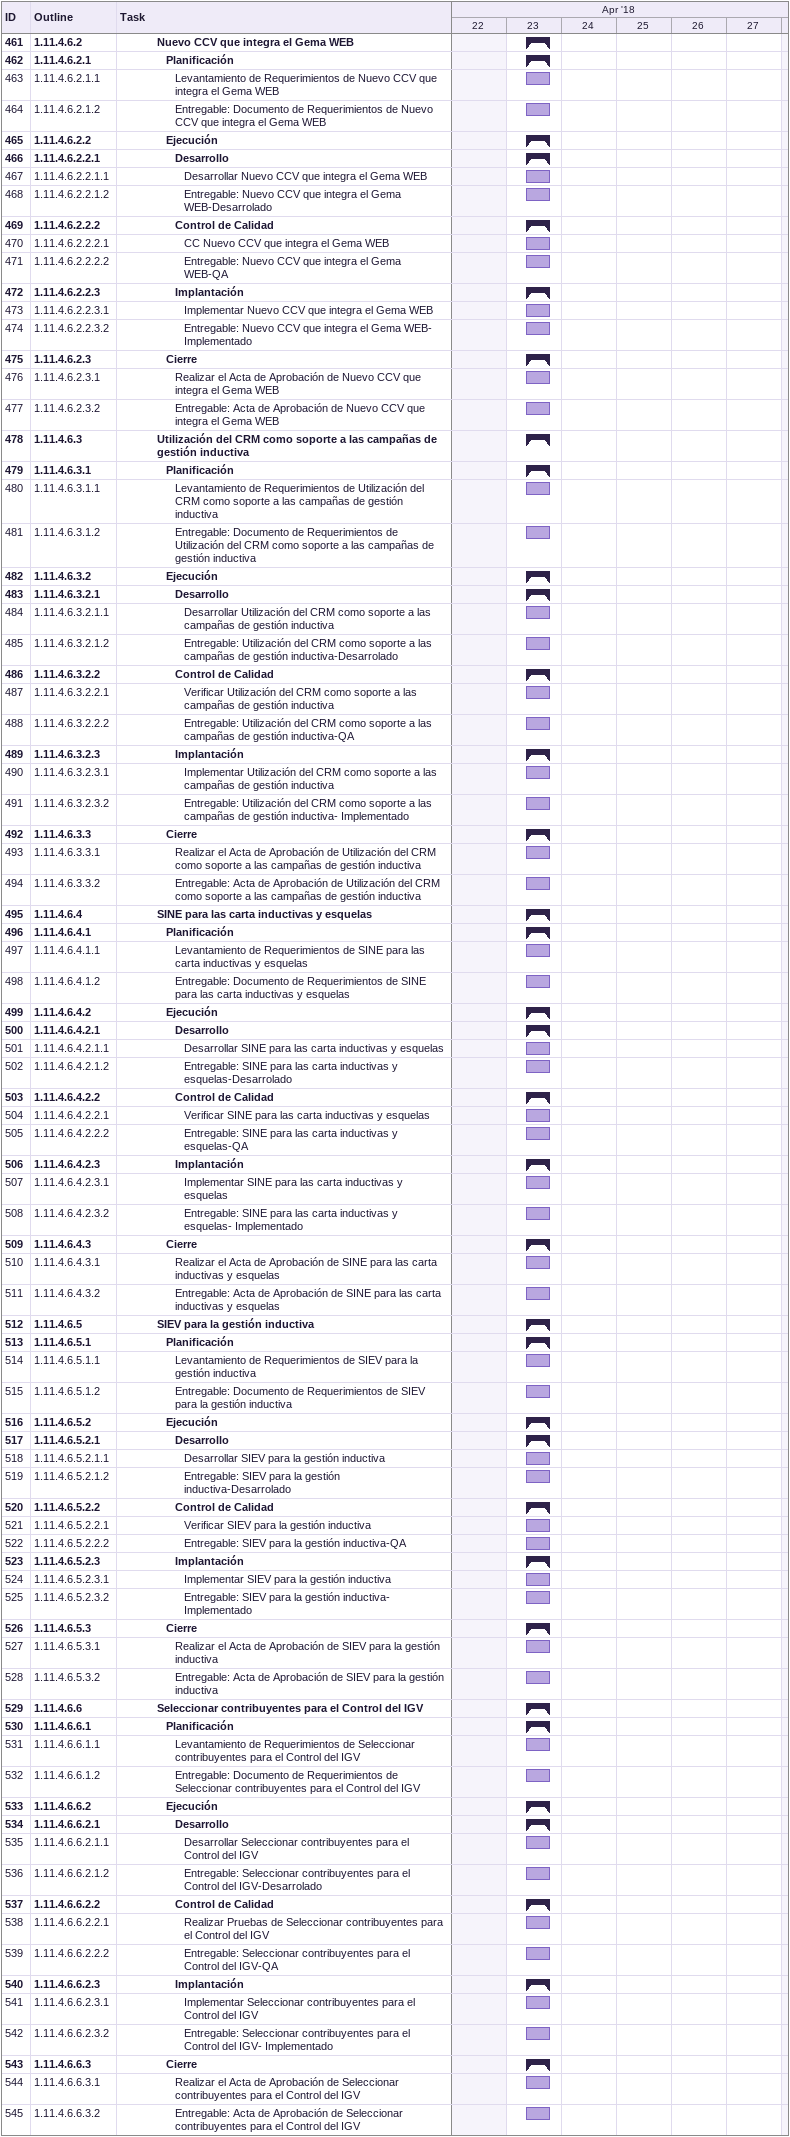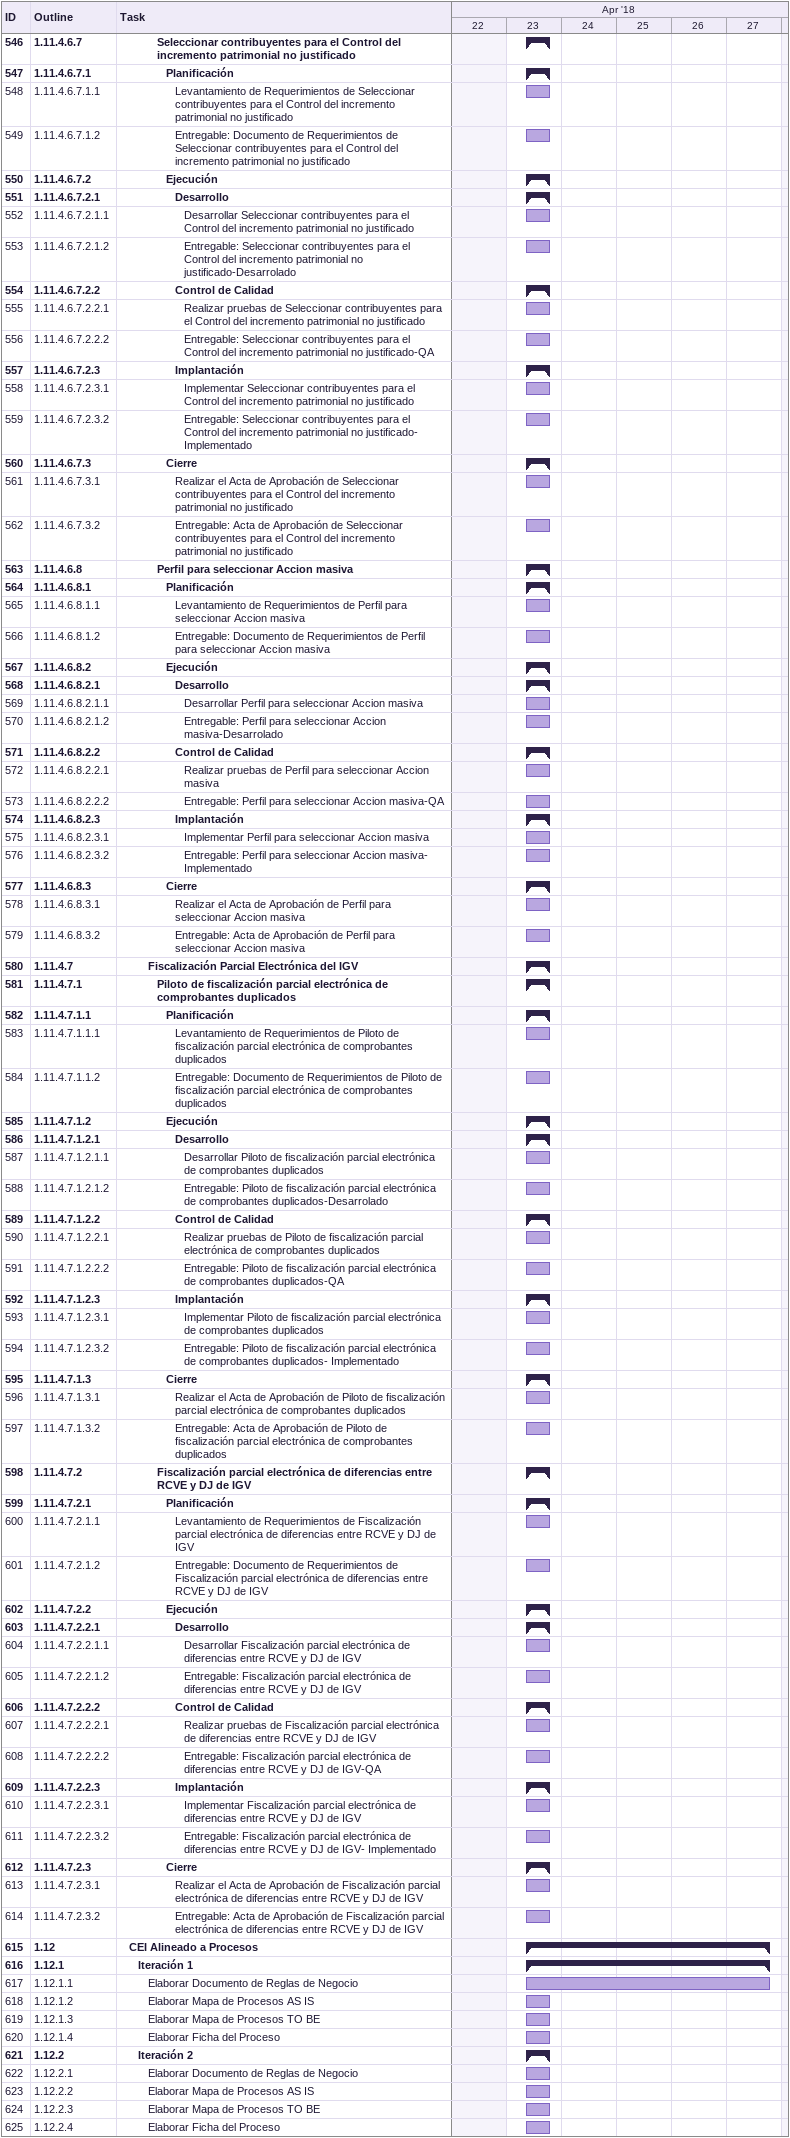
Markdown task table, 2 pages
| ID | WBS | Task | Start | Finish |
|---|---|---|---|---|
| 461 | 1.11.4.6.2 | **Nuevo CCV que integra el Gema WEB** | 2018-04-23 | 2018-04-23 |
| 462 | 1.11.4.6.2.1 | **Planificación** | 2018-04-23 | 2018-04-23 |
| 463 | 1.11.4.6.2.1.1 | Levantamiento de Requerimientos de Nuevo CCV que integra el Gema WEB | 2018-04-23 | 2018-04-23 |
| 464 | 1.11.4.6.2.1.2 | Entregable: Documento de Requerimientos de Nuevo CCV que integra el Gema WEB | 2018-04-23 | 2018-04-23 |
| 465 | 1.11.4.6.2.2 | **Ejecución** | 2018-04-23 | 2018-04-23 |
| 466 | 1.11.4.6.2.2.1 | **Desarrollo** | 2018-04-23 | 2018-04-23 |
| 467 | 1.11.4.6.2.2.1.1 | Desarrollar Nuevo CCV que integra el Gema WEB | 2018-04-23 | 2018-04-23 |
| 468 | 1.11.4.6.2.2.1.2 | Entregable: Nuevo CCV que integra el Gema WEB-Desarrolado | 2018-04-23 | 2018-04-23 |
| 469 | 1.11.4.6.2.2.2 | **Control de Calidad** | 2018-04-23 | 2018-04-23 |
| 470 | 1.11.4.6.2.2.2.1 | CC Nuevo CCV que integra el Gema WEB | 2018-04-23 | 2018-04-23 |
| 471 | 1.11.4.6.2.2.2.2 | Entregable: Nuevo CCV que integra el Gema WEB-QA | 2018-04-23 | 2018-04-23 |
| 472 | 1.11.4.6.2.2.3 | **Implantación** | 2018-04-23 | 2018-04-23 |
| 473 | 1.11.4.6.2.2.3.1 | Implementar Nuevo CCV que integra el Gema WEB | 2018-04-23 | 2018-04-23 |
| 474 | 1.11.4.6.2.2.3.2 | Entregable: Nuevo CCV que integra el Gema WEB- Implementado | 2018-04-23 | 2018-04-23 |
| 475 | 1.11.4.6.2.3 | **Cierre** | 2018-04-23 | 2018-04-23 |
| 476 | 1.11.4.6.2.3.1 | Realizar el Acta de Aprobación de Nuevo CCV que integra el Gema WEB | 2018-04-23 | 2018-04-23 |
| 477 | 1.11.4.6.2.3.2 | Entregable: Acta de Aprobación de Nuevo CCV que integra el Gema WEB | 2018-04-23 | 2018-04-23 |
| 478 | 1.11.4.6.3 | **Utilización del CRM como soporte a las campañas de gestión inductiva** | 2018-04-23 | 2018-04-23 |
| 479 | 1.11.4.6.3.1 | **Planificación** | 2018-04-23 | 2018-04-23 |
| 480 | 1.11.4.6.3.1.1 | Levantamiento de Requerimientos de Utilización del CRM como soporte a las campañas de gestión inductiva | 2018-04-23 | 2018-04-23 |
| 481 | 1.11.4.6.3.1.2 | Entregable: Documento de Requerimientos de Utilización del CRM como soporte a las campañas de gestión inductiva | 2018-04-23 | 2018-04-23 |
| 482 | 1.11.4.6.3.2 | **Ejecución** | 2018-04-23 | 2018-04-23 |
| 483 | 1.11.4.6.3.2.1 | **Desarrollo** | 2018-04-23 | 2018-04-23 |
| 484 | 1.11.4.6.3.2.1.1 | Desarrollar Utilización del CRM como soporte a las campañas de gestión inductiva | 2018-04-23 | 2018-04-23 |
| 485 | 1.11.4.6.3.2.1.2 | Entregable: Utilización del CRM como soporte a las campañas de gestión inductiva-Desarrolado | 2018-04-23 | 2018-04-23 |
| 486 | 1.11.4.6.3.2.2 | **Control de Calidad** | 2018-04-23 | 2018-04-23 |
| 487 | 1.11.4.6.3.2.2.1 | Verificar Utilización del CRM como soporte a las campañas de gestión inductiva | 2018-04-23 | 2018-04-23 |
| 488 | 1.11.4.6.3.2.2.2 | Entregable: Utilización del CRM como soporte a las campañas de gestión inductiva-QA | 2018-04-23 | 2018-04-23 |
| 489 | 1.11.4.6.3.2.3 | **Implantación** | 2018-04-23 | 2018-04-23 |
| 490 | 1.11.4.6.3.2.3.1 | Implementar Utilización del CRM como soporte a las campañas de gestión inductiva | 2018-04-23 | 2018-04-23 |
| 491 | 1.11.4.6.3.2.3.2 | Entregable: Utilización del CRM como soporte a las campañas de gestión inductiva- Implementado | 2018-04-23 | 2018-04-23 |
| 492 | 1.11.4.6.3.3 | **Cierre** | 2018-04-23 | 2018-04-23 |
| 493 | 1.11.4.6.3.3.1 | Realizar el Acta de Aprobación de Utilización del CRM como soporte a las campañas de gestión inductiva | 2018-04-23 | 2018-04-23 |
| 494 | 1.11.4.6.3.3.2 | Entregable: Acta de Aprobación de Utilización del CRM como soporte a las campañas de gestión inductiva | 2018-04-23 | 2018-04-23 |
| 495 | 1.11.4.6.4 | **SINE para las carta inductivas y esquelas** | 2018-04-23 | 2018-04-23 |
| 496 | 1.11.4.6.4.1 | **Planificación** | 2018-04-23 | 2018-04-23 |
| 497 | 1.11.4.6.4.1.1 | Levantamiento de Requerimientos de SINE para las carta inductivas y esquelas | 2018-04-23 | 2018-04-23 |
| 498 | 1.11.4.6.4.1.2 | Entregable: Documento de Requerimientos de SINE para las carta inductivas y esquelas | 2018-04-23 | 2018-04-23 |
| 499 | 1.11.4.6.4.2 | **Ejecución** | 2018-04-23 | 2018-04-23 |
| 500 | 1.11.4.6.4.2.1 | **Desarrollo** | 2018-04-23 | 2018-04-23 |
| 501 | 1.11.4.6.4.2.1.1 | Desarrollar SINE para las carta inductivas y esquelas | 2018-04-23 | 2018-04-23 |
| 502 | 1.11.4.6.4.2.1.2 | Entregable: SINE para las carta inductivas y esquelas-Desarrolado | 2018-04-23 | 2018-04-23 |
| 503 | 1.11.4.6.4.2.2 | **Control de Calidad** | 2018-04-23 | 2018-04-23 |
| 504 | 1.11.4.6.4.2.2.1 | Verificar SINE para las carta inductivas y esquelas | 2018-04-23 | 2018-04-23 |
| 505 | 1.11.4.6.4.2.2.2 | Entregable: SINE para las carta inductivas y esquelas-QA | 2018-04-23 | 2018-04-23 |
| 506 | 1.11.4.6.4.2.3 | **Implantación** | 2018-04-23 | 2018-04-23 |
| 507 | 1.11.4.6.4.2.3.1 | Implementar SINE para las carta inductivas y esquelas | 2018-04-23 | 2018-04-23 |
| 508 | 1.11.4.6.4.2.3.2 | Entregable: SINE para las carta inductivas y esquelas- Implementado | 2018-04-23 | 2018-04-23 |
| 509 | 1.11.4.6.4.3 | **Cierre** | 2018-04-23 | 2018-04-23 |
| 510 | 1.11.4.6.4.3.1 | Realizar el Acta de Aprobación de SINE para las carta inductivas y esquelas | 2018-04-23 | 2018-04-23 |
| 511 | 1.11.4.6.4.3.2 | Entregable: Acta de Aprobación de SINE para las carta inductivas y esquelas | 2018-04-23 | 2018-04-23 |
| 512 | 1.11.4.6.5 | **SIEV para la gestión inductiva** | 2018-04-23 | 2018-04-23 |
| 513 | 1.11.4.6.5.1 | **Planificación** | 2018-04-23 | 2018-04-23 |
| 514 | 1.11.4.6.5.1.1 | Levantamiento de Requerimientos de SIEV para la gestión inductiva | 2018-04-23 | 2018-04-23 |
| 515 | 1.11.4.6.5.1.2 | Entregable: Documento de Requerimientos de SIEV para la gestión inductiva | 2018-04-23 | 2018-04-23 |
| 516 | 1.11.4.6.5.2 | **Ejecución** | 2018-04-23 | 2018-04-23 |
| 517 | 1.11.4.6.5.2.1 | **Desarrollo** | 2018-04-23 | 2018-04-23 |
| 518 | 1.11.4.6.5.2.1.1 | Desarrollar SIEV para la gestión inductiva | 2018-04-23 | 2018-04-23 |
| 519 | 1.11.4.6.5.2.1.2 | Entregable: SIEV para la gestión inductiva-Desarrolado | 2018-04-23 | 2018-04-23 |
| 520 | 1.11.4.6.5.2.2 | **Control de Calidad** | 2018-04-23 | 2018-04-23 |
| 521 | 1.11.4.6.5.2.2.1 | Verificar SIEV para la gestión inductiva | 2018-04-23 | 2018-04-23 |
| 522 | 1.11.4.6.5.2.2.2 | Entregable: SIEV para la gestión inductiva-QA | 2018-04-23 | 2018-04-23 |
| 523 | 1.11.4.6.5.2.3 | **Implantación** | 2018-04-23 | 2018-04-23 |
| 524 | 1.11.4.6.5.2.3.1 | Implementar SIEV para la gestión inductiva | 2018-04-23 | 2018-04-23 |
| 525 | 1.11.4.6.5.2.3.2 | Entregable: SIEV para la gestión inductiva- Implementado | 2018-04-23 | 2018-04-23 |
| 526 | 1.11.4.6.5.3 | **Cierre** | 2018-04-23 | 2018-04-23 |
| 527 | 1.11.4.6.5.3.1 | Realizar el Acta de Aprobación de SIEV para la gestión inductiva | 2018-04-23 | 2018-04-23 |
| 528 | 1.11.4.6.5.3.2 | Entregable: Acta de Aprobación de SIEV para la gestión inductiva | 2018-04-23 | 2018-04-23 |
| 529 | 1.11.4.6.6 | **Seleccionar contribuyentes para el Control del IGV** | 2018-04-23 | 2018-04-23 |
| 530 | 1.11.4.6.6.1 | **Planificación** | 2018-04-23 | 2018-04-23 |
| 531 | 1.11.4.6.6.1.1 | Levantamiento de Requerimientos de Seleccionar contribuyentes para el Control del IGV | 2018-04-23 | 2018-04-23 |
| 532 | 1.11.4.6.6.1.2 | Entregable: Documento de Requerimientos de Seleccionar contribuyentes para el Control del IGV | 2018-04-23 | 2018-04-23 |
| 533 | 1.11.4.6.6.2 | **Ejecución** | 2018-04-23 | 2018-04-23 |
| 534 | 1.11.4.6.6.2.1 | **Desarrollo** | 2018-04-23 | 2018-04-23 |
| 535 | 1.11.4.6.6.2.1.1 | Desarrollar Seleccionar contribuyentes para el Control del IGV | 2018-04-23 | 2018-04-23 |
| 536 | 1.11.4.6.6.2.1.2 | Entregable: Seleccionar contribuyentes para el Control del IGV-Desarrolado | 2018-04-23 | 2018-04-23 |
| 537 | 1.11.4.6.6.2.2 | **Control de Calidad** | 2018-04-23 | 2018-04-23 |
| 538 | 1.11.4.6.6.2.2.1 | Realizar Pruebas de Seleccionar contribuyentes para el Control del IGV | 2018-04-23 | 2018-04-23 |
| 539 | 1.11.4.6.6.2.2.2 | Entregable: Seleccionar contribuyentes para el Control del IGV-QA | 2018-04-23 | 2018-04-23 |
| 540 | 1.11.4.6.6.2.3 | **Implantación** | 2018-04-23 | 2018-04-23 |
| 541 | 1.11.4.6.6.2.3.1 | Implementar Seleccionar contribuyentes para el Control del IGV | 2018-04-23 | 2018-04-23 |
| 542 | 1.11.4.6.6.2.3.2 | Entregable: Seleccionar contribuyentes para el Control del IGV- Implementado | 2018-04-23 | 2018-04-23 |
| 543 | 1.11.4.6.6.3 | **Cierre** | 2018-04-23 | 2018-04-23 |
| 544 | 1.11.4.6.6.3.1 | Realizar el Acta de Aprobación de Seleccionar contribuyentes para el Control del IGV | 2018-04-23 | 2018-04-23 |
| 545 | 1.11.4.6.6.3.2 | Entregable: Acta de Aprobación de Seleccionar contribuyentes para el Control del IGV | 2018-04-23 | 2018-04-23 |
| 546 | 1.11.4.6.7 | **Seleccionar contribuyentes para el Control del incremento patrimonial no justificado** | 2018-04-23 | 2018-04-23 |
| 547 | 1.11.4.6.7.1 | **Planificación** | 2018-04-23 | 2018-04-23 |
| 548 | 1.11.4.6.7.1.1 | Levantamiento de Requerimientos de Seleccionar contribuyentes para el Control del incremento patrimonial no justificado | 2018-04-23 | 2018-04-23 |
| 549 | 1.11.4.6.7.1.2 | Entregable: Documento de Requerimientos de Seleccionar contribuyentes para el Control del incremento patrimonial no justificado | 2018-04-23 | 2018-04-23 |
| 550 | 1.11.4.6.7.2 | **Ejecución** | 2018-04-23 | 2018-04-23 |
| 551 | 1.11.4.6.7.2.1 | **Desarrollo** | 2018-04-23 | 2018-04-23 |
| 552 | 1.11.4.6.7.2.1.1 | Desarrollar Seleccionar contribuyentes para el Control del incremento patrimonial no justificado | 2018-04-23 | 2018-04-23 |
| 553 | 1.11.4.6.7.2.1.2 | Entregable: Seleccionar contribuyentes para el Control del incremento patrimonial no justificado-Desarrolado | 2018-04-23 | 2018-04-23 |
| 554 | 1.11.4.6.7.2.2 | **Control de Calidad** | 2018-04-23 | 2018-04-23 |
| 555 | 1.11.4.6.7.2.2.1 | Realizar pruebas de Seleccionar contribuyentes para el Control del incremento patrimonial no justificado | 2018-04-23 | 2018-04-23 |
| 556 | 1.11.4.6.7.2.2.2 | Entregable: Seleccionar contribuyentes para el Control del incremento patrimonial no justificado-QA | 2018-04-23 | 2018-04-23 |
| 557 | 1.11.4.6.7.2.3 | **Implantación** | 2018-04-23 | 2018-04-23 |
| 558 | 1.11.4.6.7.2.3.1 | Implementar Seleccionar contribuyentes para el Control del incremento patrimonial no justificado | 2018-04-23 | 2018-04-23 |
| 559 | 1.11.4.6.7.2.3.2 | Entregable: Seleccionar contribuyentes para el Control del incremento patrimonial no justificado- Implementado | 2018-04-23 | 2018-04-23 |
| 560 | 1.11.4.6.7.3 | **Cierre** | 2018-04-23 | 2018-04-23 |
| 561 | 1.11.4.6.7.3.1 | Realizar el Acta de Aprobación de Seleccionar contribuyentes para el Control del incremento patrimonial no justificado | 2018-04-23 | 2018-04-23 |
| 562 | 1.11.4.6.7.3.2 | Entregable: Acta de Aprobación de Seleccionar contribuyentes para el Control del incremento patrimonial no justificado | 2018-04-23 | 2018-04-23 |
| 563 | 1.11.4.6.8 | **Perfil para seleccionar Accion masiva** | 2018-04-23 | 2018-04-23 |
| 564 | 1.11.4.6.8.1 | **Planificación** | 2018-04-23 | 2018-04-23 |
| 565 | 1.11.4.6.8.1.1 | Levantamiento de Requerimientos de Perfil para seleccionar Accion masiva | 2018-04-23 | 2018-04-23 |
| 566 | 1.11.4.6.8.1.2 | Entregable: Documento de Requerimientos de Perfil para seleccionar Accion masiva | 2018-04-23 | 2018-04-23 |
| 567 | 1.11.4.6.8.2 | **Ejecución** | 2018-04-23 | 2018-04-23 |
| 568 | 1.11.4.6.8.2.1 | **Desarrollo** | 2018-04-23 | 2018-04-23 |
| 569 | 1.11.4.6.8.2.1.1 | Desarrollar Perfil para seleccionar Accion masiva | 2018-04-23 | 2018-04-23 |
| 570 | 1.11.4.6.8.2.1.2 | Entregable: Perfil para seleccionar Accion masiva-Desarrolado | 2018-04-23 | 2018-04-23 |
| 571 | 1.11.4.6.8.2.2 | **Control de Calidad** | 2018-04-23 | 2018-04-23 |
| 572 | 1.11.4.6.8.2.2.1 | Realizar pruebas de Perfil para seleccionar Accion masiva | 2018-04-23 | 2018-04-23 |
| 573 | 1.11.4.6.8.2.2.2 | Entregable: Perfil para seleccionar Accion masiva-QA | 2018-04-23 | 2018-04-23 |
| 574 | 1.11.4.6.8.2.3 | **Implantación** | 2018-04-23 | 2018-04-23 |
| 575 | 1.11.4.6.8.2.3.1 | Implementar Perfil para seleccionar Accion masiva | 2018-04-23 | 2018-04-23 |
| 576 | 1.11.4.6.8.2.3.2 | Entregable: Perfil para seleccionar Accion masiva- Implementado | 2018-04-23 | 2018-04-23 |
| 577 | 1.11.4.6.8.3 | **Cierre** | 2018-04-23 | 2018-04-23 |
| 578 | 1.11.4.6.8.3.1 | Realizar el Acta de Aprobación de Perfil para seleccionar Accion masiva | 2018-04-23 | 2018-04-23 |
| 579 | 1.11.4.6.8.3.2 | Entregable: Acta de Aprobación de Perfil para seleccionar Accion masiva | 2018-04-23 | 2018-04-23 |
| 580 | 1.11.4.7 | **Fiscalización Parcial Electrónica del IGV** | 2018-04-23 | 2018-04-23 |
| 581 | 1.11.4.7.1 | **Piloto de fiscalización parcial electrónica de comprobantes duplicados** | 2018-04-23 | 2018-04-23 |
| 582 | 1.11.4.7.1.1 | **Planificación** | 2018-04-23 | 2018-04-23 |
| 583 | 1.11.4.7.1.1.1 | Levantamiento de Requerimientos de Piloto de fiscalización parcial electrónica de comprobantes duplicados | 2018-04-23 | 2018-04-23 |
| 584 | 1.11.4.7.1.1.2 | Entregable: Documento de Requerimientos de Piloto de fiscalización parcial electrónica de comprobantes duplicados | 2018-04-23 | 2018-04-23 |
| 585 | 1.11.4.7.1.2 | **Ejecución** | 2018-04-23 | 2018-04-23 |
| 586 | 1.11.4.7.1.2.1 | **Desarrollo** | 2018-04-23 | 2018-04-23 |
| 587 | 1.11.4.7.1.2.1.1 | Desarrollar Piloto de fiscalización parcial electrónica de comprobantes duplicados | 2018-04-23 | 2018-04-23 |
| 588 | 1.11.4.7.1.2.1.2 | Entregable: Piloto de fiscalización parcial electrónica de comprobantes duplicados-Desarrolado | 2018-04-23 | 2018-04-23 |
| 589 | 1.11.4.7.1.2.2 | **Control de Calidad** | 2018-04-23 | 2018-04-23 |
| 590 | 1.11.4.7.1.2.2.1 | Realizar pruebas de Piloto de fiscalización parcial electrónica de comprobantes duplicados | 2018-04-23 | 2018-04-23 |
| 591 | 1.11.4.7.1.2.2.2 | Entregable: Piloto de fiscalización parcial electrónica de comprobantes duplicados-QA | 2018-04-23 | 2018-04-23 |
| 592 | 1.11.4.7.1.2.3 | **Implantación** | 2018-04-23 | 2018-04-23 |
| 593 | 1.11.4.7.1.2.3.1 | Implementar Piloto de fiscalización parcial electrónica de comprobantes duplicados | 2018-04-23 | 2018-04-23 |
| 594 | 1.11.4.7.1.2.3.2 | Entregable: Piloto de fiscalización parcial electrónica de comprobantes duplicados- Implementado | 2018-04-23 | 2018-04-23 |
| 595 | 1.11.4.7.1.3 | **Cierre** | 2018-04-23 | 2018-04-23 |
| 596 | 1.11.4.7.1.3.1 | Realizar el Acta de Aprobación de Piloto de fiscalización parcial electrónica de comprobantes duplicados | 2018-04-23 | 2018-04-23 |
| 597 | 1.11.4.7.1.3.2 | Entregable: Acta de Aprobación de Piloto de fiscalización parcial electrónica de comprobantes duplicados | 2018-04-23 | 2018-04-23 |
| 598 | 1.11.4.7.2 | **Fiscalización parcial electrónica de diferencias entre RCVE y DJ de IGV** | 2018-04-23 | 2018-04-23 |
| 599 | 1.11.4.7.2.1 | **Planificación** | 2018-04-23 | 2018-04-23 |
| 600 | 1.11.4.7.2.1.1 | Levantamiento de Requerimientos de Fiscalización parcial electrónica de diferencias entre RCVE y DJ de IGV | 2018-04-23 | 2018-04-23 |
| 601 | 1.11.4.7.2.1.2 | Entregable: Documento de Requerimientos de Fiscalización parcial electrónica de diferencias entre RCVE y DJ de IGV | 2018-04-23 | 2018-04-23 |
| 602 | 1.11.4.7.2.2 | **Ejecución** | 2018-04-23 | 2018-04-23 |
| 603 | 1.11.4.7.2.2.1 | **Desarrollo** | 2018-04-23 | 2018-04-23 |
| 604 | 1.11.4.7.2.2.1.1 | Desarrollar Fiscalización parcial electrónica de diferencias entre RCVE y DJ de IGV | 2018-04-23 | 2018-04-23 |
| 605 | 1.11.4.7.2.2.1.2 | Entregable: Fiscalización parcial electrónica de diferencias entre RCVE y DJ de IGV | 2018-04-23 | 2018-04-23 |
| 606 | 1.11.4.7.2.2.2 | **Control de Calidad** | 2018-04-23 | 2018-04-23 |
| 607 | 1.11.4.7.2.2.2.1 | Realizar pruebas de Fiscalización parcial electrónica de diferencias entre RCVE y DJ de IGV | 2018-04-23 | 2018-04-23 |
| 608 | 1.11.4.7.2.2.2.2 | Entregable: Fiscalización parcial electrónica de diferencias entre RCVE y DJ de IGV-QA | 2018-04-23 | 2018-04-23 |
| 609 | 1.11.4.7.2.2.3 | **Implantación** | 2018-04-23 | 2018-04-23 |
| 610 | 1.11.4.7.2.2.3.1 | Implementar Fiscalización parcial electrónica de diferencias entre RCVE y DJ de IGV | 2018-04-23 | 2018-04-23 |
| 611 | 1.11.4.7.2.2.3.2 | Entregable: Fiscalización parcial electrónica de diferencias entre RCVE y DJ de IGV- Implementado | 2018-04-23 | 2018-04-23 |
| 612 | 1.11.4.7.2.3 | **Cierre** | 2018-04-23 | 2018-04-23 |
| 613 | 1.11.4.7.2.3.1 | Realizar el Acta de Aprobación de Fiscalización parcial electrónica de diferencias entre RCVE y DJ de IGV | 2018-04-23 | 2018-04-23 |
| 614 | 1.11.4.7.2.3.2 | Entregable: Acta de Aprobación de Fiscalización parcial electrónica de diferencias entre RCVE y DJ de IGV | 2018-04-23 | 2018-04-23 |
| 615 | 1.12 | **CEI Alineado a Procesos** | 2018-04-23 | 2018-04-27 |
| 616 | 1.12.1 | **Iteración 1** | 2018-04-23 | 2018-04-27 |
| 617 | 1.12.1.1 | Elaborar Documento de Reglas de Negocio | 2018-04-23 | 2018-04-27 |
| 618 | 1.12.1.2 | Elaborar Mapa de Procesos AS IS | 2018-04-23 | 2018-04-23 |
| 619 | 1.12.1.3 | Elaborar Mapa de Procesos TO BE | 2018-04-23 | 2018-04-23 |
| 620 | 1.12.1.4 | Elaborar Ficha del Proceso | 2018-04-23 | 2018-04-23 |
| 621 | 1.12.2 | **Iteración 2** | 2018-04-23 | 2018-04-23 |
| 622 | 1.12.2.1 | Elaborar Documento de Reglas de Negocio | 2018-04-23 | 2018-04-23 |
| 623 | 1.12.2.2 | Elaborar Mapa de Procesos AS IS | 2018-04-23 | 2018-04-23 |
| 624 | 1.12.2.3 | Elaborar Mapa de Procesos TO BE | 2018-04-23 | 2018-04-23 |
| 625 | 1.12.2.4 | Elaborar Ficha del Proceso | 2018-04-23 | 2018-04-23 |
